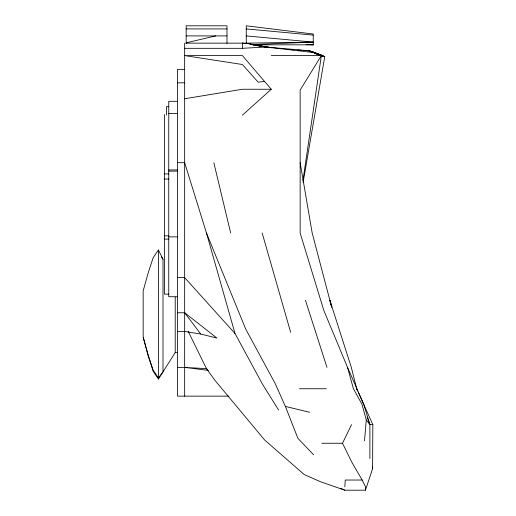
<?xml version="1.0" encoding="UTF-8"?>
<svg xmlns="http://www.w3.org/2000/svg" width="516" height="516" viewBox="0 0 516 516"><rect width="100%" height="100%" fill="white"/><g stroke="black" fill="none" stroke-linecap="round" stroke-linejoin="round"><path stroke-width="0.77" d="M369.888 458.537L369.901 424.636L363.69 404.151L347.539 367.405L323.803 310.387L300.144 233.019L300.144 90.106L321.352 55.593L309.058 50.736L265.643 47.008L256.336 45.389M358.336 392.412L372.842 424.636L372.597 468.702L365.438 490.2L344.836 490.2L320.623 481.796L304.163 474.52L264.669 440.032L215.12 380.563L206.465 368.663L188.179 331.285M365.438 490.2L365.573 486.878L362.161 480.028L351.893 462.317L342.495 443.25L351.557 424.636M344.836 486.878L345.268 480.028L362.161 480.028M364.502 440.819L366.289 419.985L361.922 404.151L353.408 388.748L347.539 367.405M302.957 180.561L321.352 55.593L315.831 53.767M303.15 182.193L324.751 56.702L321.294 54.999L309.058 50.736L303.447 50.394M175.214 297.061L175.214 352.57L158.425 379.067L153.188 371.32L148.124 355.808L143.306 337.722M158.425 249.944L153.142 257.761L148.021 273.428L143.158 290.901L143.158 336.993L148.021 354.473L153.142 370.133L158.425 377.951L163.011 371.894L163.011 259.232L158.425 249.944L158.425 379.067M242.404 115.171L271.274 89.255L242.404 55.593L184.657 55.593L242.404 64.513L258.194 82.199L264.502 81.367M186.166 42.796L215.74 35.907M184.657 98.756L242.404 89.255L271.274 89.255M184.657 48.323L242.404 48.323L265.643 47.008L314.902 52.703L324.751 56.702L318.869 54.767M307.452 50.813L309.058 50.736L322.842 56.076L321.294 54.999L319.707 54.773M251.047 44.628L313.225 42.099L246.261 35.907M186.166 43.151L246.261 43.151L313.225 42.099M186.166 28.915L226.995 28.915M186.166 35.907L226.995 35.907M253.433 44.821L313.225 44.821L313.225 34.024L246.261 25.8L246.261 43.641M271.274 55.593L321.352 55.593M184.657 69.376L177.53 69.376L177.53 396.146L228.988 396.146M177.53 82.824L184.657 82.824M177.53 101.31L168.758 101.31L168.758 296.732L177.53 296.732M168.758 106.702L166.507 106.702L166.507 115.074M168.758 113.468L177.53 113.468M177.53 162.688L184.657 162.688L206.465 233.019L235.019 333.523L262.509 384.239L278.64 410.065M168.758 169.945L177.53 169.945M168.758 171.119L177.53 171.119M164.533 173.931L168.758 173.931M164.533 179.046L168.758 179.046M164.533 235.857L168.758 235.857M168.758 236.863L177.53 236.863M164.533 239.089L168.758 239.089M177.53 277.621L184.657 277.621L235.019 333.523M168.758 294.146L164.533 294.146L164.533 114.494M177.53 312.754L184.657 312.754L216.907 338.064L200.756 334.046L184.657 331.42L177.53 331.42M175.214 352.57L177.581 352.57M177.53 367.405L187.037 367.405M299.448 388.748L326.37 388.748M366.289 419.985L369.901 424.636L372.842 424.636M321.758 443.25L342.495 443.25M306.046 44.64L313.225 44.821L310.832 44.608M291.424 49.659L293.83 49.807M297.835 50.052L301.847 50.291M246.261 28.915L313.225 35.114M208.464 370.423L184.657 367.405L206.465 368.663L207.729 369.656M270.41 47.691L246.261 43.151M255.82 45.266L271.61 47.749M255.82 45.298L270.823 47.698M255.82 45.44L257.4 45.711M258.98 45.976L266.088 47.188M253.24 44.853L254.788 45.118M206.465 233.019L245.7 329.047L275.234 383.659L285.4 406.421L309.619 412.278M248.602 43.744L254.065 45.124M315.515 53.277L313.347 52.174L315.515 53.277L313.657 52.284L314.431 52.826M309.058 50.736L315.379 53.264M317.488 54.109L319.591 54.954M315.179 52.864L322.842 56.076M314.489 52.838L312.412 51.864L319.578 54.928M243.687 43.705L242.404 43.151L242.404 48.323M312.412 51.864L317.043 54.07M340.541 488.239L344.836 490.2M313.631 454.828L297.874 438.278L285.4 406.421M184.657 312.754L200.756 334.046M161.34 256.71L163.011 259.232M357.672 390.947L356.685 388.748L357.511 390.993M367.147 417.16L369.901 424.636M305.414 300.209L326.976 367.405M314.902 52.703L315.147 53.541M262.167 233.019L290.65 332.291M331.691 307.162L329.859 300.209L351.332 367.405L356.492 387.987M331.646 307.039L312.186 233.019L300.144 162.688M213.824 162.688L230.684 233.019M372.326 466.341L372.597 468.702M226.995 43.331L226.995 25.8L186.166 25.8L186.166 43.686M184.657 43.151L184.657 396.146M245.558 43.647L242.404 43.151L245.558 43.654"/></g></svg>
